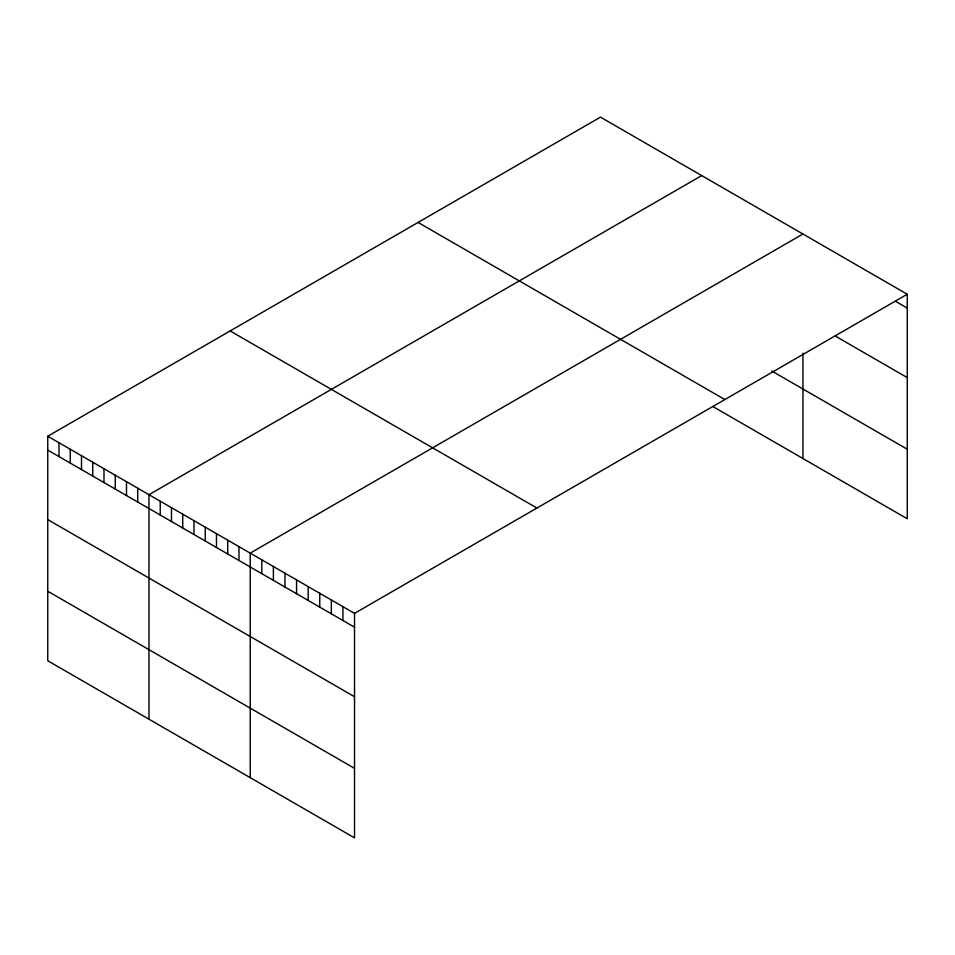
<?xml version="1.0" encoding="UTF-8"?>
<svg xmlns="http://www.w3.org/2000/svg" width="955" height="955" viewBox="0 0 955 955"><rect width="100%" height="100%" fill="white"/><g stroke="black" fill="none" stroke-linecap="round" stroke-linejoin="round"><path stroke-width="1.43" d="M47.75 436.244L354.52 613.361L354.52 837.869L47.75 660.753L47.75 436.244L600.48 117.131L907.25 294.247L907.25 518.756L712.967 406.579M701.71 175.577L148.98 494.69L148.98 719.199M802.952 234.023L250.222 553.136L250.222 777.657M354.52 613.361L907.25 294.247M895.659 301.386L907.25 308.083M835.136 335.969L907.25 377.595M771.7 370.97L907.25 449.232M418.075 222.443L724.845 399.548M230.155 330.943L536.925 508.048M47.75 450.08L354.52 627.196M47.75 519.604L354.52 696.72M47.75 591.229L354.52 768.345M802.952 353.195L802.952 458.531M342.929 606.664L342.929 620.499M331.337 599.979L331.337 613.814M319.758 593.282L319.758 607.117M308.167 586.597L308.167 600.432M296.575 579.9L296.575 593.735M284.984 573.215L284.984 587.05M273.393 566.518L273.393 580.354M261.801 559.833L261.801 573.668M238.965 546.642L238.965 560.478M227.72 540.148L227.72 553.984M216.475 533.654L216.475 547.49M205.23 527.16L205.23 540.996M193.972 520.666L193.972 534.502M182.727 514.172L182.727 528.008M171.482 507.678L171.482 521.514M160.237 501.184L160.237 515.02M137.735 488.196L137.735 502.032M126.49 481.702L126.49 495.538M115.245 475.208L115.245 489.044M103.988 468.714L103.988 482.55M92.742 462.22L92.742 476.056M81.497 455.726L81.497 469.562M70.252 449.232L70.252 463.068M58.995 442.738L58.995 456.574"/></g></svg>
